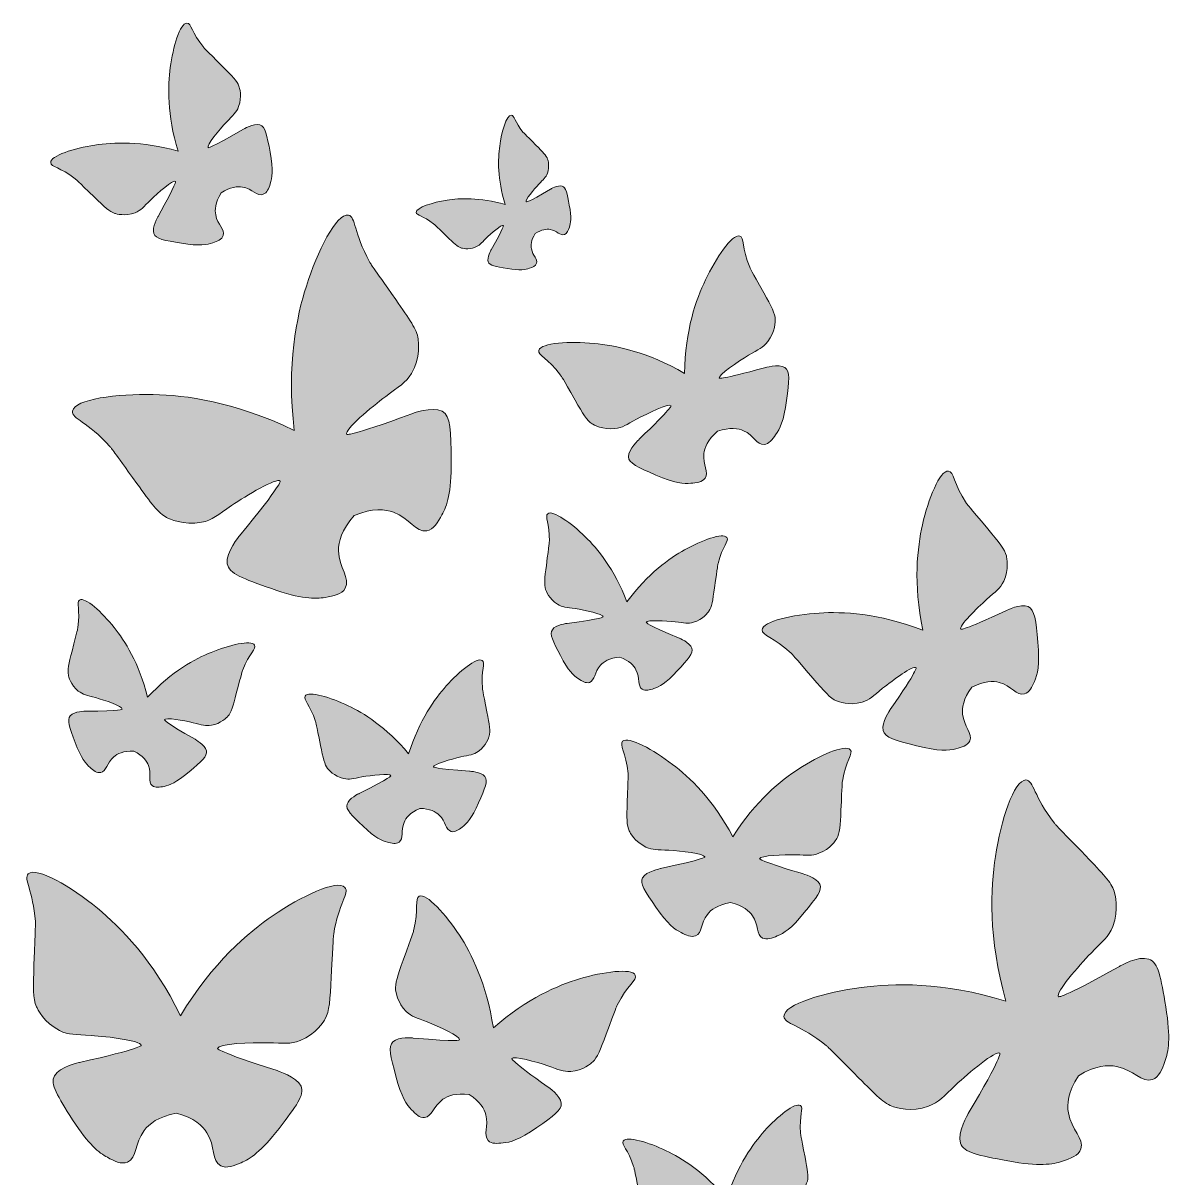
# Model space of a CAD drawing. Header units: inches. Extents: x 463 to 653, y 291 to 496.
# Drawn here: x 558 to 652.6, y 399.2 to 494.3 of the extents above; entities that cross this region are included whole.
import ezdxf

# ---------------------------------------------------------------- set-up
doc = ezdxf.new("R2010")
doc.units = ezdxf.units.IN
doc.header["$MEASUREMENT"] = 0
doc.layers.add('Layer 1', color=7, linetype='Continuous')

# ---------------------------------------------------------------- blocks, each defined once
blk = doc.blocks.new('block 4')
at = {"layer": 'Layer 1', "true_color": 0xfddb47}
h = blk.add_hatch(color=41, dxfattribs=at)
h.dxf.hatch_style = 2
edge = h.paths.add_edge_path()
edge.add_spline(control_points=[(567.215, 478.667), (567.715, 478.865), (567.899, 479.139), (568.478, 479.699), (569.08, 480.281), (570.351, 481.405), (570.548, 481.246), (570.548, 481.246), (570.676, 481.144), (569.105, 478.352), (569.105, 478.352), (568.584, 477.461), (568.76, 476.948), (568.916, 476.495), (569.621, 476.379), (571.031, 476.149), (572.525, 475.904), (573.155, 476.02), (573.621, 476.188), (573.991, 476.322), (574.371, 476.459), (574.481, 476.785), (574.651, 477.287), (574.01, 477.677), (573.853, 478.482), (573.774, 478.886), (573.8, 479.482), (574.298, 480.295), (575.071, 480.794), (575.653, 480.842), (576.063, 480.772), (576.872, 480.636), (577.274, 479.998), (577.772, 480.178), (578.096, 480.295), (578.226, 480.677), (578.352, 481.05), (578.511, 481.519), (578.614, 482.151), (578.34, 483.64), (578.081, 485.045), (577.952, 485.747), (577.496, 485.894), (576.979, 486.061), (576.098, 485.522), (576.098, 485.522), (573.339, 483.896), (573.234, 484.021), (573.234, 484.021), (573.071, 484.215), (574.17, 485.508), (574.74, 486.122), (575.288, 486.712), (575.558, 486.902), (575.746, 487.406), (576.049, 488.22), (575.808, 488.976), (575.774, 489.079), (575.634, 489.5), (575.221, 489.916), (574.4, 490.731), (572.984, 492.137), (572.976, 492.136), (572.865, 492.273), (571.874, 493.486), (571.849, 494.272), (571.485, 494.275), (570.908, 494.281), (570.338, 492.303), (570.111, 490.612), (569.911, 489.118), (569.834, 486.751), (570.755, 483.737), (567.738, 484.589), (565.382, 484.467), (563.897, 484.237), (562.211, 483.976), (560.245, 483.367), (560.261, 482.79), (560.272, 482.427), (561.059, 482.417), (562.291, 481.451), (562.43, 481.342), (562.429, 481.334), (563.863, 479.947), (564.694, 479.142), (565.119, 478.737), (565.542, 478.606), (565.646, 478.573), (566.407, 478.348), (567.215, 478.667)], knot_values=[0, 0, 0, 0, 1, 1, 1, 2, 2, 2, 3, 3, 3, 4, 4, 4, 5, 5, 5, 6, 6, 6, 7, 7, 7, 8, 8, 8, 9, 9, 9, 10, 10, 10, 11, 11, 11, 12, 12, 12, 13, 13, 13, 14, 14, 14, 15, 15, 15, 16, 16, 16, 17, 17, 17, 18, 18, 18, 19, 19, 19, 20, 20, 20, 21, 21, 21, 22, 22, 22, 23, 23, 23, 24, 24, 24, 25, 25, 25, 26, 26, 26, 27, 27, 27, 28, 28, 28, 29, 29, 29, 30, 30, 30, 30], degree=3, periodic=1)
h = blk.add_hatch(color=41, dxfattribs=at)
h.dxf.hatch_style = 2
edge = h.paths.add_edge_path()
edge.add_spline(control_points=[(591.797, 477.755), (591.893, 477.679), (591.893, 477.674), (592.893, 476.706), (593.473, 476.145), (593.769, 475.863), (594.064, 475.771), (594.136, 475.748), (594.667, 475.591), (595.23, 475.814), (595.579, 475.952), (595.708, 476.143), (596.111, 476.533), (596.531, 476.939), (597.418, 477.723), (597.555, 477.612), (597.555, 477.612), (597.644, 477.541), (596.549, 475.594), (596.549, 475.594), (596.185, 474.973), (596.308, 474.615), (596.417, 474.299), (596.909, 474.218), (597.892, 474.057), (598.934, 473.887), (599.373, 473.967), (599.698, 474.085), (599.956, 474.178), (600.221, 474.274), (600.298, 474.501), (600.416, 474.851), (599.97, 475.123), (599.86, 475.685), (599.805, 475.966), (599.823, 476.382), (600.17, 476.949), (600.709, 477.297), (601.115, 477.33), (601.401, 477.282), (601.965, 477.187), (602.246, 476.742), (602.593, 476.867), (602.819, 476.949), (602.91, 477.216), (602.998, 477.475), (603.108, 477.803), (603.18, 478.243), (602.989, 479.282), (602.808, 480.262), (602.718, 480.751), (602.401, 480.854), (602.04, 480.97), (601.426, 480.594), (601.426, 480.594), (599.501, 479.46), (599.428, 479.547), (599.428, 479.548), (599.315, 479.683), (600.081, 480.585), (600.478, 481.013), (600.861, 481.424), (601.049, 481.556), (601.18, 481.908), (601.391, 482.476), (601.224, 483.003), (601.2, 483.075), (601.102, 483.368), (600.814, 483.659), (600.241, 484.227), (599.254, 485.207), (599.249, 485.207), (599.171, 485.302), (598.48, 486.148), (598.462, 486.696), (598.209, 486.699), (597.806, 486.703), (597.409, 485.323), (597.25, 484.144), (597.11, 483.102), (597.057, 481.451), (597.7, 479.349), (595.595, 479.943), (593.952, 479.858), (592.917, 479.698), (591.741, 479.516), (590.37, 479.091), (590.381, 478.689), (590.388, 478.436), (590.937, 478.429), (591.797, 477.755)], knot_values=[0, 0, 0, 0, 1, 1, 1, 2, 2, 2, 3, 3, 3, 4, 4, 4, 5, 5, 5, 6, 6, 6, 7, 7, 7, 8, 8, 8, 9, 9, 9, 10, 10, 10, 11, 11, 11, 12, 12, 12, 13, 13, 13, 14, 14, 14, 15, 15, 15, 16, 16, 16, 17, 17, 17, 18, 18, 18, 19, 19, 19, 20, 20, 20, 21, 21, 21, 22, 22, 22, 23, 23, 23, 24, 24, 24, 25, 25, 25, 26, 26, 26, 27, 27, 27, 28, 28, 28, 29, 29, 29, 30, 30, 30, 30], degree=3, periodic=1)
h = blk.add_hatch(color=41, dxfattribs=at)
h.dxf.hatch_style = 2
edge = h.paths.add_edge_path()
edge.add_spline(control_points=[(567.354, 456.37), (568.529, 454.743), (569.131, 453.922), (569.814, 453.568), (569.982, 453.481), (571.213, 452.865), (572.69, 453.164), (573.605, 453.349), (574.003, 453.762), (575.163, 454.542), (576.369, 455.353), (578.882, 456.887), (579.171, 456.556), (579.171, 456.556), (579.357, 456.342), (575.824, 452.051), (575.824, 452.051), (574.663, 450.687), (574.809, 449.756), (574.937, 448.935), (576.106, 448.524), (578.444, 447.7), (580.923, 446.828), (582.034, 446.834), (582.881, 446.979), (583.554, 447.095), (584.245, 447.214), (584.533, 447.738), (584.975, 448.543), (583.991, 449.405), (583.975, 450.828), (583.967, 451.549), (584.207, 452.535), (585.27, 453.724), (586.798, 454.359), (587.827, 454.243), (588.498, 453.998), (589.836, 453.511), (590.331, 452.308), (591.237, 452.463), (591.827, 452.563), (592.164, 453.178), (592.494, 453.776), (592.908, 454.529), (593.276, 455.578), (593.26, 458.206), (593.246, 460.684), (593.239, 461.923), (592.505, 462.313), (591.672, 462.755), (590.004, 462.102), (590.004, 462.102), (584.795, 460.164), (584.653, 460.409), (584.653, 460.41), (584.435, 460.79), (586.705, 462.665), (587.866, 463.54), (588.981, 464.382), (589.501, 464.624), (589.975, 465.427), (590.74, 466.726), (590.559, 468.091), (590.532, 468.278), (590.421, 469.039), (589.841, 469.876), (588.687, 471.518), (586.695, 474.351), (586.683, 474.352), (586.534, 474.619), (585.21, 476.993), (585.405, 478.344), (584.786, 478.461), (583.802, 478.645), (582.226, 475.439), (581.323, 472.619), (580.528, 470.136), (579.683, 466.131), (580.328, 460.728), (575.41, 463.121), (571.332, 463.63), (568.717, 463.689), (565.757, 463.757), (562.212, 463.314), (562.065, 462.324), (561.973, 461.7), (563.314, 461.444), (565.126, 459.417), (565.329, 459.189), (565.327, 459.177), (567.354, 456.37)], knot_values=[0, 0, 0, 0, 1, 1, 1, 2, 2, 2, 3, 3, 3, 4, 4, 4, 5, 5, 5, 6, 6, 6, 7, 7, 7, 8, 8, 8, 9, 9, 9, 10, 10, 10, 11, 11, 11, 12, 12, 12, 13, 13, 13, 14, 14, 14, 15, 15, 15, 16, 16, 16, 17, 17, 17, 18, 18, 18, 19, 19, 19, 20, 20, 20, 21, 21, 21, 22, 22, 22, 23, 23, 23, 24, 24, 24, 25, 25, 25, 26, 26, 26, 27, 27, 27, 28, 28, 28, 29, 29, 29, 30, 30, 30, 30], degree=3, periodic=1)
h = blk.add_hatch(color=41, dxfattribs=at)
h.dxf.hatch_style = 2
edge = h.paths.add_edge_path()
edge.add_spline(control_points=[(600.473, 467.328), (600.356, 466.928), (601.228, 466.698), (602.257, 465.297), (602.373, 465.139), (602.37, 465.131), (603.474, 463.214), (604.114, 462.103), (604.442, 461.541), (604.867, 461.279), (604.971, 461.215), (605.737, 460.756), (606.749, 460.879), (607.376, 460.955), (607.678, 461.203), (608.52, 461.653), (609.397, 462.121), (611.208, 462.995), (611.372, 462.766), (611.372, 462.766), (611.477, 462.618), (608.741, 460.007), (608.741, 460.007), (607.845, 459.178), (607.86, 458.568), (607.873, 458.029), (608.617, 457.706), (610.103, 457.06), (611.679, 456.375), (612.421, 456.325), (612.999, 456.379), (613.458, 456.422), (613.929, 456.466), (614.168, 456.791), (614.534, 457.293), (613.96, 457.898), (614.07, 458.822), (614.125, 459.285), (614.365, 459.93), (615.207, 460.679), (616.243, 461.008), (616.908, 460.897), (617.339, 460.707), (618.191, 460.332), (618.413, 459.523), (619.03, 459.58), (619.432, 459.617), (619.712, 459.999), (619.985, 460.371), (620.328, 460.839), (620.666, 461.501), (620.888, 463.206), (621.098, 464.813), (621.203, 465.617), (620.748, 465.905), (620.231, 466.231), (619.061, 465.889), (619.061, 465.889), (615.415, 464.882), (615.342, 465.049), (615.342, 465.049), (615.23, 465.306), (616.91, 466.412), (617.762, 466.924), (618.581, 467.416), (618.949, 467.548), (619.336, 468.046), (619.961, 468.851), (619.962, 469.744), (619.96, 469.867), (619.953, 470.366), (619.64, 470.936), (619.016, 472.057), (617.939, 473.989), (617.93, 473.99), (617.854, 474.17), (617.181, 475.773), (617.432, 476.64), (617.029, 476.745), (616.389, 476.912), (615.054, 474.909), (614.202, 473.125), (613.45, 471.548), (612.527, 468.982), (612.484, 465.431), (609.428, 467.205), (606.764, 467.73), (605.031, 467.894), (603.062, 468.08), (600.659, 467.963), (600.473, 467.328)], knot_values=[0, 0, 0, 0, 1, 1, 1, 2, 2, 2, 3, 3, 3, 4, 4, 4, 5, 5, 5, 6, 6, 6, 7, 7, 7, 8, 8, 8, 9, 9, 9, 10, 10, 10, 11, 11, 11, 12, 12, 12, 13, 13, 13, 14, 14, 14, 15, 15, 15, 16, 16, 16, 17, 17, 17, 18, 18, 18, 19, 19, 19, 20, 20, 20, 21, 21, 21, 22, 22, 22, 23, 23, 23, 24, 24, 24, 25, 25, 25, 26, 26, 26, 27, 27, 27, 28, 28, 28, 29, 29, 29, 30, 30, 30, 30], degree=3, periodic=1)
h = blk.add_hatch(color=41, dxfattribs=at)
h.dxf.hatch_style = 2
edge = h.paths.add_edge_path()
edge.add_spline(control_points=[(618.87, 444.296), (618.842, 443.84), (619.825, 443.738), (621.257, 442.388), (621.418, 442.236), (621.417, 442.227), (623.053, 440.328), (624.002, 439.226), (624.486, 438.671), (625.001, 438.458), (625.128, 438.406), (626.054, 438.037), (627.101, 438.345), (627.749, 438.535), (628.011, 438.857), (628.8, 439.491), (629.62, 440.151), (631.338, 441.413), (631.567, 441.192), (631.567, 441.191), (631.714, 441.049), (629.431, 437.735), (629.431, 437.735), (628.677, 436.679), (628.84, 436.017), (628.983, 435.432), (629.852, 435.208), (631.589, 434.758), (633.432, 434.282), (634.233, 434.355), (634.835, 434.512), (635.314, 434.637), (635.805, 434.766), (635.98, 435.162), (636.249, 435.77), (635.492, 436.331), (635.387, 437.357), (635.334, 437.871), (635.434, 438.614), (636.151, 439.575), (637.174, 440.111), (637.908, 440.104), (638.413, 439.97), (639.41, 439.707), (639.84, 438.864), (640.484, 439.032), (640.903, 439.141), (641.109, 439.605), (641.309, 440.057), (641.562, 440.626), (641.763, 441.405), (641.589, 443.3), (641.425, 445.087), (641.343, 445.981), (640.789, 446.217), (640.162, 446.484), (638.998, 445.91), (638.998, 445.91), (635.36, 444.19), (635.243, 444.358), (635.243, 444.358), (635.062, 444.62), (636.584, 446.112), (637.367, 446.815), (638.12, 447.492), (638.48, 447.698), (638.772, 448.307), (639.243, 449.291), (639.029, 450.265), (638.998, 450.398), (638.871, 450.94), (638.401, 451.508), (637.466, 452.622), (635.855, 454.542), (635.845, 454.542), (635.722, 454.726), (634.62, 456.356), (634.677, 457.343), (634.223, 457.389), (633.502, 457.461), (632.563, 455.051), (632.086, 452.961), (631.665, 451.114), (631.3, 448.161), (632.109, 444.285), (628.43, 445.695), (625.469, 445.81), (623.584, 445.692), (621.444, 445.558), (618.915, 445.019), (618.87, 444.296)], knot_values=[0, 0, 0, 0, 1, 1, 1, 2, 2, 2, 3, 3, 3, 4, 4, 4, 5, 5, 5, 6, 6, 6, 7, 7, 7, 8, 8, 8, 9, 9, 9, 10, 10, 10, 11, 11, 11, 12, 12, 12, 13, 13, 13, 14, 14, 14, 15, 15, 15, 16, 16, 16, 17, 17, 17, 18, 18, 18, 19, 19, 19, 20, 20, 20, 21, 21, 21, 22, 22, 22, 23, 23, 23, 24, 24, 24, 25, 25, 25, 26, 26, 26, 27, 27, 27, 28, 28, 28, 29, 29, 29, 30, 30, 30, 30], degree=3, periodic=1)
h = blk.add_hatch(color=41, dxfattribs=at)
h.dxf.hatch_style = 2
edge = h.paths.add_edge_path()
edge.add_spline(control_points=[(601.034, 447.629), (601.068, 447.534), (601.323, 446.844), (602.008, 446.421), (602.432, 446.159), (602.738, 446.175), (603.475, 446.055), (604.242, 445.931), (605.782, 445.611), (605.773, 445.376), (605.773, 445.376), (605.768, 445.225), (602.823, 444.843), (602.823, 444.843), (601.872, 444.735), (601.589, 444.319), (601.339, 443.952), (601.645, 443.364), (602.256, 442.189), (602.903, 440.944), (603.339, 440.54), (603.722, 440.288), (604.027, 440.087), (604.339, 439.881), (604.643, 439.98), (605.11, 440.133), (605.044, 440.825), (605.555, 441.389), (605.81, 441.671), (606.268, 441.983), (607.148, 442.064), (607.947, 441.767), (608.306, 441.361), (608.481, 441.018), (608.829, 440.341), (608.579, 439.689), (608.988, 439.419), (609.255, 439.243), (609.611, 439.359), (609.958, 439.472), (610.394, 439.614), (610.921, 439.889), (611.875, 440.919), (612.774, 441.89), (613.224, 442.376), (613.08, 442.796), (612.917, 443.272), (612.028, 443.628), (612.028, 443.628), (609.29, 444.774), (609.324, 444.922), (609.324, 444.922), (609.378, 445.15), (610.948, 445.052), (611.72, 444.969), (612.462, 444.89), (612.753, 444.794), (613.231, 444.935), (614.004, 445.161), (614.432, 445.759), (614.49, 445.842), (614.725, 446.18), (614.804, 446.718), (614.954, 447.78), (615.212, 449.611), (615.208, 449.616), (615.247, 449.775), (615.598, 451.184), (616.168, 451.639), (615.969, 451.91), (615.653, 452.342), (613.868, 451.668), (612.486, 450.898), (611.265, 450.218), (609.465, 448.961), (607.738, 446.605), (606.696, 449.319), (605.298, 451), (604.304, 451.975), (603.174, 453.083), (601.631, 454.205), (601.212, 453.873), (600.948, 453.663), (601.377, 453.073), (601.343, 451.622), (601.339, 451.458), (601.334, 451.455), (601.099, 449.62), (600.962, 448.556), (600.897, 448.016), (601.034, 447.629)], knot_values=[0, 0, 0, 0, 1, 1, 1, 2, 2, 2, 3, 3, 3, 4, 4, 4, 5, 5, 5, 6, 6, 6, 7, 7, 7, 8, 8, 8, 9, 9, 9, 10, 10, 10, 11, 11, 11, 12, 12, 12, 13, 13, 13, 14, 14, 14, 15, 15, 15, 16, 16, 16, 17, 17, 17, 18, 18, 18, 19, 19, 19, 20, 20, 20, 21, 21, 21, 22, 22, 22, 23, 23, 23, 24, 24, 24, 25, 25, 25, 26, 26, 26, 27, 27, 27, 28, 28, 28, 29, 29, 29, 30, 30, 30, 30], degree=3, periodic=1)
h = blk.add_hatch(color=41, dxfattribs=at)
h.dxf.hatch_style = 2
edge = h.paths.add_edge_path()
edge.add_spline(control_points=[(577.056, 443.041), (576.794, 443.507), (574.941, 443.052), (573.477, 442.454), (572.183, 441.925), (570.245, 440.893), (568.248, 438.761), (567.539, 441.58), (566.353, 443.417), (565.483, 444.505), (564.495, 445.74), (563.097, 447.039), (562.641, 446.759), (562.354, 446.583), (562.709, 445.946), (562.501, 444.509), (562.478, 444.348), (562.472, 444.344), (562.019, 442.551), (561.756, 441.512), (561.626, 440.983), (561.716, 440.582), (561.738, 440.484), (561.908, 439.768), (562.538, 439.266), (562.928, 438.955), (563.233, 438.934), (563.95, 438.727), (564.696, 438.511), (566.187, 438.009), (566.15, 437.777), (566.15, 437.777), (566.127, 437.627), (563.158, 437.601), (563.158, 437.601), (562.201, 437.609), (561.87, 437.229), (561.578, 436.895), (561.81, 436.275), (562.276, 435.036), (562.769, 433.721), (563.153, 433.268), (563.503, 432.972), (563.782, 432.736), (564.068, 432.494), (564.381, 432.556), (564.863, 432.651), (564.88, 433.346), (565.455, 433.845), (565.743, 434.095), (566.234, 434.349), (567.118, 434.324), (567.875, 433.933), (568.183, 433.487), (568.316, 433.126), (568.58, 432.412), (568.254, 431.795), (568.628, 431.477), (568.871, 431.271), (569.238, 431.343), (569.597, 431.414), (570.047, 431.502), (570.603, 431.712), (571.673, 432.62), (572.683, 433.477), (573.187, 433.905), (573.095, 434.339), (572.99, 434.831), (572.151, 435.291), (572.151, 435.291), (569.569, 436.758), (569.621, 436.9), (569.621, 436.9), (569.702, 437.12), (571.249, 436.834), (572.006, 436.66), (572.733, 436.492), (573.01, 436.362), (573.502, 436.444), (574.296, 436.576), (574.793, 437.118), (574.86, 437.194), (575.134, 437.501), (575.277, 438.025), (575.553, 439.062), (576.029, 440.849), (576.026, 440.854), (576.084, 441.007), (576.601, 442.364), (577.222, 442.747), (577.056, 443.041)], knot_values=[0, 0, 0, 0, 1, 1, 1, 2, 2, 2, 3, 3, 3, 4, 4, 4, 5, 5, 5, 6, 6, 6, 7, 7, 7, 8, 8, 8, 9, 9, 9, 10, 10, 10, 11, 11, 11, 12, 12, 12, 13, 13, 13, 14, 14, 14, 15, 15, 15, 16, 16, 16, 17, 17, 17, 18, 18, 18, 19, 19, 19, 20, 20, 20, 21, 21, 21, 22, 22, 22, 23, 23, 23, 24, 24, 24, 25, 25, 25, 26, 26, 26, 27, 27, 27, 28, 28, 28, 29, 29, 29, 30, 30, 30, 30], degree=3, periodic=1)
h = blk.add_hatch(color=41, dxfattribs=at)
h.dxf.hatch_style = 2
edge = h.paths.add_edge_path()
edge.add_spline(control_points=[(595.819, 441.78), (595.38, 442.086), (593.91, 440.869), (592.852, 439.693), (591.917, 438.654), (590.622, 436.882), (589.751, 434.093), (587.886, 436.323), (586.019, 437.461), (584.762, 438.061), (583.335, 438.743), (581.511, 439.304), (581.222, 438.854), (581.041, 438.571), (581.638, 438.152), (582.076, 436.767), (582.125, 436.612), (582.121, 436.606), (582.493, 434.794), (582.709, 433.744), (582.822, 433.212), (583.078, 432.89), (583.14, 432.811), (583.605, 432.241), (584.39, 432.063), (584.877, 431.953), (585.161, 432.066), (585.897, 432.192), (586.662, 432.323), (588.223, 432.519), (588.291, 432.295), (588.291, 432.294), (588.335, 432.149), (585.673, 430.833), (585.673, 430.833), (584.808, 430.424), (584.675, 429.938), (584.558, 429.51), (585.037, 429.053), (585.996, 428.14), (587.012, 427.171), (587.554, 426.93), (587.999, 426.816), (588.352, 426.725), (588.715, 426.631), (588.97, 426.823), (589.362, 427.119), (589.076, 427.752), (589.376, 428.451), (589.527, 428.802), (589.858, 429.244), (590.665, 429.606), (591.517, 429.584), (591.988, 429.316), (592.265, 429.049), (592.813, 428.521), (592.788, 427.824), (593.263, 427.701), (593.572, 427.62), (593.871, 427.846), (594.163, 428.065), (594.53, 428.341), (594.939, 428.771), (595.508, 430.055), (596.044, 431.265), (596.312, 431.871), (596.04, 432.221), (595.731, 432.619), (594.775, 432.667), (594.775, 432.667), (591.813, 432.864), (591.798, 433.015), (591.798, 433.015), (591.774, 433.249), (593.291, 433.664), (594.049, 433.836), (594.777, 434.002), (595.083, 434.005), (595.49, 434.293), (596.147, 434.758), (596.359, 435.463), (596.386, 435.56), (596.499, 435.955), (596.4, 436.49), (596.198, 437.543), (595.849, 439.359), (595.843, 439.363), (595.829, 439.526), (595.704, 440.972), (596.096, 441.588), (595.819, 441.78)], knot_values=[0, 0, 0, 0, 1, 1, 1, 2, 2, 2, 3, 3, 3, 4, 4, 4, 5, 5, 5, 6, 6, 6, 7, 7, 7, 8, 8, 8, 9, 9, 9, 10, 10, 10, 11, 11, 11, 12, 12, 12, 13, 13, 13, 14, 14, 14, 15, 15, 15, 16, 16, 16, 17, 17, 17, 18, 18, 18, 19, 19, 19, 20, 20, 20, 21, 21, 21, 22, 22, 22, 23, 23, 23, 24, 24, 24, 25, 25, 25, 26, 26, 26, 27, 27, 27, 28, 28, 28, 29, 29, 29, 30, 30, 30, 30], degree=3, periodic=1)
h = blk.add_hatch(color=41, dxfattribs=at)
h.dxf.hatch_style = 2
edge = h.paths.add_edge_path()
edge.add_spline(control_points=[(621.655, 425.776), (622.596, 425.764), (622.973, 425.683), (623.555, 425.902), (624.496, 426.254), (624.961, 427.006), (625.023, 427.111), (625.275, 427.535), (625.309, 428.178), (625.367, 429.448), (625.467, 431.637), (625.46, 431.643), (625.49, 431.834), (625.758, 433.535), (626.417, 434.135), (626.134, 434.434), (625.684, 434.908), (623.528, 433.916), (621.889, 432.856), (620.441, 431.919), (618.337, 430.238), (616.46, 427.269), (614.82, 430.356), (612.86, 432.186), (611.493, 433.228), (609.941, 434.411), (607.867, 435.565), (607.382, 435.127), (607.077, 434.85), (607.688, 434.202), (607.823, 432.485), (607.838, 432.292), (607.832, 432.287), (607.762, 430.097), (607.722, 428.826), (607.706, 428.182), (607.926, 427.74), (607.979, 427.631), (608.384, 426.845), (609.295, 426.422), (609.859, 426.159), (610.241, 426.211), (611.18, 426.151), (612.157, 426.089), (614.128, 425.88), (614.146, 425.603), (614.146, 425.603), (614.158, 425.424), (610.511, 424.649), (610.511, 424.649), (609.331, 424.417), (609.027, 423.895), (608.759, 423.434), (609.214, 422.775), (610.124, 421.456), (611.089, 420.057), (611.685, 419.629), (612.197, 419.373), (612.604, 419.17), (613.022, 418.961), (613.39, 419.112), (613.957, 419.343), (613.789, 420.152), (614.361, 420.874), (614.647, 421.235), (615.182, 421.653), (616.277, 421.846), (617.315, 421.583), (617.815, 421.143), (618.077, 420.758), (618.596, 419.998), (618.363, 419.201), (618.909, 418.927), (619.265, 418.749), (619.698, 418.925), (620.119, 419.096), (620.649, 419.312), (621.276, 419.694), (622.346, 421.014), (623.355, 422.259), (623.86, 422.882), (623.628, 423.362), (623.365, 423.906), (622.206, 424.227), (622.206, 424.227), (618.63, 425.279), (618.656, 425.457), (618.656, 425.457), (618.695, 425.732), (620.676, 425.789), (621.655, 425.776)], knot_values=[0, 0, 0, 0, 1, 1, 1, 2, 2, 2, 3, 3, 3, 4, 4, 4, 5, 5, 5, 6, 6, 6, 7, 7, 7, 8, 8, 8, 9, 9, 9, 10, 10, 10, 11, 11, 11, 12, 12, 12, 13, 13, 13, 14, 14, 14, 15, 15, 15, 16, 16, 16, 17, 17, 17, 18, 18, 18, 19, 19, 19, 20, 20, 20, 21, 21, 21, 22, 22, 22, 23, 23, 23, 24, 24, 24, 25, 25, 25, 26, 26, 26, 27, 27, 27, 28, 28, 28, 29, 29, 29, 30, 30, 30, 30], degree=3, periodic=1)
h = blk.add_hatch(color=41, dxfattribs=at)
h.dxf.hatch_style = 2
edge = h.paths.add_edge_path()
edge.add_spline(control_points=[(640.608, 431.942), (639.607, 431.971), (638.549, 428.56), (638.095, 425.633), (637.696, 423.057), (637.482, 418.969), (638.959, 413.732), (633.729, 415.332), (629.622, 415.201), (627.029, 414.854), (624.094, 414.461), (620.661, 413.472), (620.67, 412.471), (620.676, 411.841), (622.041, 411.796), (624.145, 410.076), (624.382, 409.882), (624.381, 409.869), (626.819, 407.412), (628.233, 405.986), (628.955, 405.269), (629.685, 405.026), (629.864, 404.966), (631.176, 404.549), (632.589, 405.074), (633.464, 405.399), (633.793, 405.868), (634.817, 406.819), (635.883, 407.807), (638.127, 409.713), (638.464, 409.431), (638.464, 409.431), (638.681, 409.248), (635.858, 404.461), (635.858, 404.461), (634.922, 402.933), (635.211, 402.036), (635.466, 401.245), (636.684, 401.02), (639.122, 400.57), (641.706, 400.093), (642.803, 400.272), (643.617, 400.547), (644.264, 400.766), (644.928, 400.991), (645.131, 401.553), (645.442, 402.417), (644.337, 403.115), (644.1, 404.52), (643.98, 405.23), (644.063, 406.241), (644.929, 407.581), (646.34, 408.446), (647.375, 408.491), (648.075, 408.353), (649.473, 408.079), (650.149, 406.968), (651.02, 407.262), (651.586, 407.453), (651.825, 408.112), (652.057, 408.755), (652.349, 409.563), (652.55, 410.656), (652.126, 413.249), (651.727, 415.696), (651.527, 416.918), (650.741, 417.189), (649.851, 417.496), (648.304, 416.593), (648.304, 416.593), (643.459, 413.868), (643.281, 414.089), (643.281, 414.09), (643.006, 414.432), (644.958, 416.636), (645.968, 417.681), (646.94, 418.686), (647.415, 419.006), (647.758, 419.873), (648.313, 421.275), (647.922, 422.595), (647.866, 422.775), (647.638, 423.51), (646.935, 424.247), (645.54, 425.69), (643.133, 428.179), (643.12, 428.178), (642.932, 428.419), (641.255, 430.558), (641.238, 431.923), (640.608, 431.942)], knot_values=[0, 0, 0, 0, 1, 1, 1, 2, 2, 2, 3, 3, 3, 4, 4, 4, 5, 5, 5, 6, 6, 6, 7, 7, 7, 8, 8, 8, 9, 9, 9, 10, 10, 10, 11, 11, 11, 12, 12, 12, 13, 13, 13, 14, 14, 14, 15, 15, 15, 16, 16, 16, 17, 17, 17, 18, 18, 18, 19, 19, 19, 20, 20, 20, 21, 21, 21, 22, 22, 22, 23, 23, 23, 24, 24, 24, 25, 25, 25, 26, 26, 26, 27, 27, 27, 28, 28, 28, 29, 29, 29, 30, 30, 30, 30], degree=3, periodic=1)
h = blk.add_hatch(color=41, dxfattribs=at)
h.dxf.hatch_style = 2
edge = h.paths.add_edge_path()
edge.add_spline(control_points=[(570.637, 404.505), (572.079, 404.112), (572.769, 403.458), (573.13, 402.888), (573.843, 401.76), (573.509, 400.582), (574.266, 400.174), (574.759, 399.908), (575.363, 400.167), (575.952, 400.418), (576.692, 400.735), (577.569, 401.297), (579.073, 403.246), (580.492, 405.084), (581.202, 406.003), (580.885, 406.714), (580.525, 407.521), (578.917, 408.002), (578.917, 408.002), (573.953, 409.576), (573.99, 409.839), (573.99, 409.839), (574.048, 410.246), (576.806, 410.321), (578.168, 410.297), (579.477, 410.275), (580, 410.153), (580.813, 410.474), (582.127, 410.991), (582.782, 412.102), (582.869, 412.256), (583.227, 412.883), (583.281, 413.835), (583.377, 415.713), (583.541, 418.953), (583.532, 418.961), (583.576, 419.245), (583.968, 421.761), (584.892, 422.645), (584.502, 423.089), (583.882, 423.793), (580.869, 422.335), (578.576, 420.774), (576.55, 419.395), (573.602, 416.917), (570.955, 412.53), (568.71, 417.107), (566.004, 419.825), (564.114, 421.373), (561.967, 423.131), (559.095, 424.849), (558.415, 424.202), (557.987, 423.795), (558.83, 422.832), (558.998, 420.291), (559.017, 420.005), (559.007, 419.998), (558.885, 416.756), (558.814, 414.877), (558.784, 413.923), (559.085, 413.268), (559.158, 413.107), (559.712, 411.942), (560.975, 411.311), (561.757, 410.92), (562.289, 410.994), (563.595, 410.901), (564.954, 410.804), (567.694, 410.487), (567.716, 410.076), (567.716, 410.076), (567.73, 409.81), (562.646, 408.681), (562.646, 408.681), (561.002, 408.344), (560.573, 407.573), (560.194, 406.892), (560.819, 405.914), (562.071, 403.958), (563.397, 401.883), (564.221, 401.246), (564.93, 400.865), (565.494, 400.563), (566.073, 400.252), (566.588, 400.473), (567.379, 400.813), (567.155, 402.011), (567.959, 403.076), (568.362, 403.61), (569.111, 404.226), (570.637, 404.505)], knot_values=[0, 0, 0, 0, 1, 1, 1, 2, 2, 2, 3, 3, 3, 4, 4, 4, 5, 5, 5, 6, 6, 6, 7, 7, 7, 8, 8, 8, 9, 9, 9, 10, 10, 10, 11, 11, 11, 12, 12, 12, 13, 13, 13, 14, 14, 14, 15, 15, 15, 16, 16, 16, 17, 17, 17, 18, 18, 18, 19, 19, 19, 20, 20, 20, 21, 21, 21, 22, 22, 22, 23, 23, 23, 24, 24, 24, 25, 25, 25, 26, 26, 26, 27, 27, 27, 28, 28, 28, 29, 29, 29, 30, 30, 30, 30], degree=3, periodic=1)
h = blk.add_hatch(color=41, dxfattribs=at)
h.dxf.hatch_style = 2
edge = h.paths.add_edge_path()
edge.add_spline(control_points=[(593.937, 419.149), (592.838, 420.837), (591.227, 422.657), (590.615, 422.359), (590.229, 422.171), (590.601, 421.32), (590.159, 419.524), (590.109, 419.322), (590.101, 419.319), (589.304, 417.102), (588.842, 415.817), (588.612, 415.164), (588.676, 414.644), (588.692, 414.517), (588.819, 413.589), (589.554, 412.874), (590.01, 412.432), (590.394, 412.367), (591.277, 412.015), (592.197, 411.65), (594.023, 410.828), (593.948, 410.539), (593.948, 410.539), (593.9, 410.352), (590.133, 410.687), (590.133, 410.687), (588.921, 410.815), (588.454, 410.376), (588.043, 409.988), (588.261, 409.174), (588.697, 407.545), (589.16, 405.818), (589.59, 405.196), (589.997, 404.776), (590.321, 404.443), (590.653, 404.101), (591.058, 404.141), (591.68, 404.202), (591.788, 405.08), (592.579, 405.641), (592.975, 405.922), (593.629, 406.183), (594.746, 406.042), (595.657, 405.453), (595.992, 404.849), (596.116, 404.374), (596.362, 403.437), (595.871, 402.695), (596.306, 402.247), (596.589, 401.954), (597.064, 402.001), (597.527, 402.046), (598.108, 402.102), (598.839, 402.298), (600.308, 403.317), (601.694, 404.277), (602.387, 404.758), (602.324, 405.319), (602.252, 405.957), (601.244, 406.643), (601.244, 406.643), (598.155, 408.823), (598.238, 408.996), (598.239, 408.996), (598.368, 409.265), (600.293, 408.711), (601.231, 408.396), (602.132, 408.093), (602.467, 407.894), (603.1, 407.937), (604.123, 408.006), (604.821, 408.631), (604.915, 408.719), (605.3, 409.074), (605.547, 409.72), (606.026, 411), (606.851, 413.206), (606.847, 413.214), (606.939, 413.4), (607.763, 415.055), (608.597, 415.465), (608.424, 415.857), (608.15, 416.481), (605.745, 416.134), (603.815, 415.557), (602.109, 415.047), (599.525, 413.98), (596.729, 411.526), (596.181, 415.187), (594.905, 417.662), (593.937, 419.149)], knot_values=[0, 0, 0, 0, 1, 1, 1, 2, 2, 2, 3, 3, 3, 4, 4, 4, 5, 5, 5, 6, 6, 6, 7, 7, 7, 8, 8, 8, 9, 9, 9, 10, 10, 10, 11, 11, 11, 12, 12, 12, 13, 13, 13, 14, 14, 14, 15, 15, 15, 16, 16, 16, 17, 17, 17, 18, 18, 18, 19, 19, 19, 20, 20, 20, 21, 21, 21, 22, 22, 22, 23, 23, 23, 24, 24, 24, 25, 25, 25, 26, 26, 26, 27, 27, 27, 28, 28, 28, 29, 29, 29, 30, 30, 30, 30], degree=3, periodic=1)
h = blk.add_hatch(color=41, dxfattribs=at)
h.dxf.hatch_style = 2
edge = h.paths.add_edge_path()
edge.add_spline(control_points=[(620.261, 397.179), (620.989, 397.344), (621.295, 397.348), (621.702, 397.636), (622.359, 398.101), (622.571, 398.805), (622.598, 398.902), (622.711, 399.297), (622.612, 399.832), (622.41, 400.885), (622.061, 402.701), (622.055, 402.705), (622.041, 402.868), (621.916, 404.314), (622.308, 404.93), (622.031, 405.122), (621.592, 405.428), (620.122, 404.212), (619.064, 403.036), (618.129, 401.997), (616.834, 400.224), (615.963, 397.436), (614.098, 399.665), (612.231, 400.803), (610.974, 401.404), (609.547, 402.085), (607.723, 402.647), (607.434, 402.196), (607.252, 401.913), (607.85, 401.494), (608.288, 400.11), (608.337, 399.954), (608.333, 399.949), (608.705, 398.137), (608.921, 397.086), (609.034, 396.555), (609.29, 396.232), (609.353, 396.153), (609.817, 395.583), (610.603, 395.405), (611.089, 395.295), (611.373, 395.409), (612.109, 395.534), (612.874, 395.665), (614.435, 395.861), (614.503, 395.637), (614.503, 395.637), (614.547, 395.492), (611.885, 394.176), (611.885, 394.176), (611.02, 393.766), (610.887, 393.281), (610.77, 392.852), (611.249, 392.396), (612.208, 391.482), (613.224, 390.514), (613.767, 390.273), (614.211, 390.158), (614.564, 390.067), (614.927, 389.973), (615.182, 390.166), (615.574, 390.461), (615.288, 391.094), (615.588, 391.793), (615.739, 392.144), (616.07, 392.587), (616.877, 392.949), (617.729, 392.927), (618.2, 392.658), (618.477, 392.391), (619.025, 391.864), (619, 391.166), (619.475, 391.043), (619.784, 390.963), (620.084, 391.188), (620.375, 391.407), (620.742, 391.683), (621.151, 392.114), (621.72, 393.397), (622.256, 394.608), (622.524, 395.213), (622.252, 395.564), (621.943, 395.961), (620.987, 396.009), (620.987, 396.009), (618.024, 396.207), (618.01, 396.357), (618.01, 396.358), (617.987, 396.591), (619.504, 397.007), (620.261, 397.179)], knot_values=[0, 0, 0, 0, 1, 1, 1, 2, 2, 2, 3, 3, 3, 4, 4, 4, 5, 5, 5, 6, 6, 6, 7, 7, 7, 8, 8, 8, 9, 9, 9, 10, 10, 10, 11, 11, 11, 12, 12, 12, 13, 13, 13, 14, 14, 14, 15, 15, 15, 16, 16, 16, 17, 17, 17, 18, 18, 18, 19, 19, 19, 20, 20, 20, 21, 21, 21, 22, 22, 22, 23, 23, 23, 24, 24, 24, 25, 25, 25, 26, 26, 26, 27, 27, 27, 28, 28, 28, 29, 29, 29, 30, 30, 30, 30], degree=3, periodic=1)
at = {"layer": 'Layer 1', "lineweight": 0}
for points in [[(567.215, 478.667), (567.715, 478.865), (567.899, 479.139), (568.478, 479.699), (569.08, 480.281), (570.351, 481.405), (570.548, 481.246), (570.548, 481.246), (570.676, 481.144), (569.105, 478.352), (569.105, 478.352), (568.584, 477.461), (568.76, 476.948), (568.916, 476.495), (569.621, 476.379), (571.031, 476.149), (572.525, 475.904), (573.155, 476.02), (573.621, 476.188), (573.991, 476.322), (574.371, 476.459), (574.481, 476.785), (574.651, 477.287), (574.01, 477.677), (573.853, 478.482), (573.774, 478.886), (573.8, 479.482), (574.298, 480.295), (575.071, 480.794), (575.653, 480.842), (576.063, 480.772), (576.872, 480.636), (577.274, 479.998), (577.772, 480.178), (578.096, 480.295), (578.226, 480.677), (578.352, 481.05), (578.511, 481.519), (578.614, 482.151), (578.34, 483.64), (578.081, 485.045), (577.952, 485.747), (577.496, 485.894), (576.979, 486.061), (576.098, 485.522), (576.098, 485.522), (573.339, 483.896), (573.234, 484.021), (573.234, 484.021), (573.071, 484.215), (574.17, 485.508), (574.74, 486.122), (575.288, 486.712), (575.558, 486.902), (575.746, 487.406), (576.049, 488.22), (575.808, 488.976), (575.774, 489.079), (575.634, 489.5), (575.221, 489.916), (574.4, 490.731), (572.984, 492.137), (572.976, 492.136), (572.865, 492.273), (571.874, 493.486), (571.849, 494.272), (571.485, 494.275), (570.908, 494.281), (570.338, 492.303), (570.111, 490.612), (569.911, 489.118), (569.834, 486.751), (570.755, 483.737), (567.738, 484.589), (565.382, 484.467), (563.897, 484.237), (562.211, 483.976), (560.245, 483.367), (560.261, 482.79), (560.272, 482.427), (561.059, 482.417), (562.291, 481.451), (562.43, 481.342), (562.429, 481.334), (563.863, 479.947), (564.694, 479.142), (565.119, 478.737), (565.542, 478.606), (565.646, 478.573), (566.407, 478.348), (567.215, 478.667)], [(591.797, 477.755), (591.893, 477.679), (591.893, 477.674), (592.893, 476.706), (593.473, 476.145), (593.769, 475.863), (594.064, 475.771), (594.136, 475.748), (594.667, 475.591), (595.23, 475.814), (595.579, 475.952), (595.708, 476.143), (596.111, 476.533), (596.531, 476.939), (597.418, 477.723), (597.555, 477.612), (597.555, 477.612), (597.644, 477.541), (596.549, 475.594), (596.549, 475.594), (596.185, 474.973), (596.308, 474.615), (596.417, 474.299), (596.909, 474.218), (597.892, 474.057), (598.934, 473.887), (599.373, 473.967), (599.698, 474.085), (599.956, 474.178), (600.221, 474.274), (600.298, 474.501), (600.416, 474.851), (599.97, 475.123), (599.86, 475.685), (599.805, 475.966), (599.823, 476.382), (600.17, 476.949), (600.709, 477.297), (601.115, 477.33), (601.401, 477.282), (601.965, 477.187), (602.246, 476.742), (602.593, 476.867), (602.819, 476.949), (602.91, 477.216), (602.998, 477.475), (603.108, 477.803), (603.18, 478.243), (602.989, 479.282), (602.808, 480.262), (602.718, 480.751), (602.401, 480.854), (602.04, 480.97), (601.426, 480.594), (601.426, 480.594), (599.501, 479.46), (599.428, 479.547), (599.428, 479.548), (599.315, 479.683), (600.081, 480.585), (600.478, 481.013), (600.861, 481.424), (601.049, 481.556), (601.18, 481.908), (601.391, 482.476), (601.224, 483.003), (601.2, 483.075), (601.102, 483.368), (600.814, 483.659), (600.241, 484.227), (599.254, 485.207), (599.249, 485.207), (599.171, 485.302), (598.48, 486.148), (598.462, 486.696), (598.209, 486.699), (597.806, 486.703), (597.409, 485.323), (597.25, 484.144), (597.11, 483.102), (597.057, 481.451), (597.7, 479.349), (595.595, 479.943), (593.952, 479.858), (592.917, 479.698), (591.741, 479.516), (590.37, 479.091), (590.381, 478.689), (590.388, 478.436), (590.937, 478.429), (591.797, 477.755)], [(567.354, 456.37), (568.529, 454.743), (569.131, 453.922), (569.814, 453.568), (569.982, 453.481), (571.213, 452.865), (572.69, 453.164), (573.605, 453.349), (574.003, 453.762), (575.163, 454.542), (576.369, 455.353), (578.882, 456.887), (579.171, 456.556), (579.171, 456.556), (579.357, 456.342), (575.824, 452.051), (575.824, 452.051), (574.663, 450.687), (574.809, 449.756), (574.937, 448.935), (576.106, 448.524), (578.444, 447.7), (580.923, 446.828), (582.034, 446.834), (582.881, 446.979), (583.554, 447.095), (584.245, 447.214), (584.533, 447.738), (584.975, 448.543), (583.991, 449.405), (583.975, 450.828), (583.967, 451.549), (584.207, 452.535), (585.27, 453.724), (586.798, 454.359), (587.827, 454.243), (588.498, 453.998), (589.836, 453.511), (590.331, 452.308), (591.237, 452.463), (591.827, 452.563), (592.164, 453.178), (592.494, 453.776), (592.908, 454.529), (593.276, 455.578), (593.26, 458.206), (593.246, 460.684), (593.239, 461.923), (592.505, 462.313), (591.672, 462.755), (590.004, 462.102), (590.004, 462.102), (584.795, 460.164), (584.653, 460.409), (584.653, 460.41), (584.435, 460.79), (586.705, 462.665), (587.866, 463.54), (588.981, 464.382), (589.501, 464.624), (589.975, 465.427), (590.74, 466.726), (590.559, 468.091), (590.532, 468.278), (590.421, 469.039), (589.841, 469.876), (588.687, 471.518), (586.695, 474.351), (586.683, 474.352), (586.534, 474.619), (585.21, 476.993), (585.405, 478.344), (584.786, 478.461), (583.802, 478.645), (582.226, 475.439), (581.323, 472.619), (580.528, 470.136), (579.683, 466.131), (580.328, 460.728), (575.41, 463.121), (571.332, 463.63), (568.717, 463.689), (565.757, 463.757), (562.212, 463.314), (562.065, 462.324), (561.973, 461.7), (563.314, 461.444), (565.126, 459.417), (565.329, 459.189), (565.327, 459.177), (567.354, 456.37)], [(600.473, 467.328), (600.356, 466.928), (601.228, 466.698), (602.257, 465.297), (602.373, 465.139), (602.37, 465.131), (603.474, 463.214), (604.114, 462.103), (604.442, 461.541), (604.867, 461.279), (604.971, 461.215), (605.737, 460.756), (606.749, 460.879), (607.376, 460.955), (607.678, 461.203), (608.52, 461.653), (609.397, 462.121), (611.208, 462.995), (611.372, 462.766), (611.372, 462.766), (611.477, 462.618), (608.741, 460.007), (608.741, 460.007), (607.845, 459.178), (607.86, 458.568), (607.873, 458.029), (608.617, 457.706), (610.103, 457.06), (611.679, 456.375), (612.421, 456.325), (612.999, 456.379), (613.458, 456.422), (613.929, 456.466), (614.168, 456.791), (614.534, 457.293), (613.96, 457.898), (614.07, 458.822), (614.125, 459.285), (614.365, 459.93), (615.207, 460.679), (616.243, 461.008), (616.908, 460.897), (617.339, 460.707), (618.191, 460.332), (618.413, 459.523), (619.03, 459.58), (619.432, 459.617), (619.712, 459.999), (619.985, 460.371), (620.328, 460.839), (620.666, 461.501), (620.888, 463.206), (621.098, 464.813), (621.203, 465.617), (620.748, 465.905), (620.231, 466.231), (619.061, 465.889), (619.061, 465.889), (615.415, 464.882), (615.342, 465.049), (615.342, 465.049), (615.23, 465.306), (616.91, 466.412), (617.762, 466.924), (618.581, 467.416), (618.949, 467.548), (619.336, 468.046), (619.961, 468.851), (619.962, 469.744), (619.96, 469.867), (619.953, 470.366), (619.64, 470.936), (619.016, 472.057), (617.939, 473.989), (617.93, 473.99), (617.854, 474.17), (617.181, 475.773), (617.432, 476.64), (617.029, 476.745), (616.389, 476.912), (615.054, 474.909), (614.202, 473.125), (613.45, 471.548), (612.527, 468.982), (612.484, 465.431), (609.428, 467.205), (606.764, 467.73), (605.031, 467.894), (603.062, 468.08), (600.659, 467.963), (600.473, 467.328)], [(618.87, 444.296), (618.842, 443.84), (619.825, 443.738), (621.257, 442.388), (621.418, 442.236), (621.417, 442.227), (623.053, 440.328), (624.002, 439.226), (624.486, 438.671), (625.001, 438.458), (625.128, 438.406), (626.054, 438.037), (627.101, 438.345), (627.749, 438.535), (628.011, 438.857), (628.8, 439.491), (629.62, 440.151), (631.338, 441.413), (631.567, 441.192), (631.567, 441.191), (631.714, 441.049), (629.431, 437.735), (629.431, 437.735), (628.677, 436.679), (628.84, 436.017), (628.983, 435.432), (629.852, 435.208), (631.589, 434.758), (633.432, 434.282), (634.233, 434.355), (634.835, 434.512), (635.314, 434.637), (635.805, 434.766), (635.98, 435.162), (636.249, 435.77), (635.492, 436.331), (635.387, 437.357), (635.334, 437.871), (635.434, 438.614), (636.151, 439.575), (637.174, 440.111), (637.908, 440.104), (638.413, 439.97), (639.41, 439.707), (639.84, 438.864), (640.484, 439.032), (640.903, 439.141), (641.109, 439.605), (641.309, 440.057), (641.562, 440.626), (641.763, 441.405), (641.589, 443.3), (641.425, 445.087), (641.343, 445.981), (640.789, 446.217), (640.162, 446.484), (638.998, 445.91), (638.998, 445.91), (635.36, 444.19), (635.243, 444.358), (635.243, 444.358), (635.062, 444.62), (636.584, 446.112), (637.367, 446.815), (638.12, 447.492), (638.48, 447.698), (638.772, 448.307), (639.243, 449.291), (639.029, 450.265), (638.998, 450.398), (638.871, 450.94), (638.401, 451.508), (637.466, 452.622), (635.855, 454.542), (635.845, 454.542), (635.722, 454.726), (634.62, 456.356), (634.677, 457.343), (634.223, 457.389), (633.502, 457.461), (632.563, 455.051), (632.086, 452.961), (631.665, 451.114), (631.3, 448.161), (632.109, 444.285), (628.43, 445.695), (625.469, 445.81), (623.584, 445.692), (621.444, 445.558), (618.915, 445.019), (618.87, 444.296)], [(601.034, 447.629), (601.068, 447.534), (601.323, 446.844), (602.008, 446.421), (602.432, 446.159), (602.738, 446.175), (603.475, 446.055), (604.242, 445.931), (605.782, 445.611), (605.773, 445.376), (605.773, 445.376), (605.768, 445.225), (602.823, 444.843), (602.823, 444.843), (601.872, 444.735), (601.589, 444.319), (601.339, 443.952), (601.645, 443.364), (602.256, 442.189), (602.903, 440.944), (603.339, 440.54), (603.722, 440.288), (604.027, 440.087), (604.339, 439.881), (604.643, 439.98), (605.11, 440.133), (605.044, 440.825), (605.555, 441.389), (605.81, 441.671), (606.268, 441.983), (607.148, 442.064), (607.947, 441.767), (608.306, 441.361), (608.481, 441.018), (608.829, 440.341), (608.579, 439.689), (608.988, 439.419), (609.255, 439.243), (609.611, 439.359), (609.958, 439.472), (610.394, 439.614), (610.921, 439.889), (611.875, 440.919), (612.774, 441.89), (613.224, 442.376), (613.08, 442.796), (612.917, 443.272), (612.028, 443.628), (612.028, 443.628), (609.29, 444.774), (609.324, 444.922), (609.324, 444.922), (609.378, 445.15), (610.948, 445.052), (611.72, 444.969), (612.462, 444.89), (612.753, 444.794), (613.231, 444.935), (614.004, 445.161), (614.432, 445.759), (614.49, 445.842), (614.725, 446.18), (614.804, 446.718), (614.954, 447.78), (615.212, 449.611), (615.208, 449.616), (615.247, 449.775), (615.598, 451.184), (616.168, 451.639), (615.969, 451.91), (615.653, 452.342), (613.868, 451.668), (612.486, 450.898), (611.265, 450.218), (609.465, 448.961), (607.738, 446.605), (606.696, 449.319), (605.298, 451), (604.304, 451.975), (603.174, 453.083), (601.631, 454.205), (601.212, 453.873), (600.948, 453.663), (601.377, 453.073), (601.343, 451.622), (601.339, 451.458), (601.334, 451.455), (601.099, 449.62), (600.962, 448.556), (600.897, 448.016), (601.034, 447.629)], [(577.056, 443.041), (576.794, 443.507), (574.941, 443.052), (573.477, 442.454), (572.183, 441.925), (570.245, 440.893), (568.248, 438.761), (567.539, 441.58), (566.353, 443.417), (565.483, 444.505), (564.495, 445.74), (563.097, 447.039), (562.641, 446.759), (562.354, 446.583), (562.709, 445.946), (562.501, 444.509), (562.478, 444.348), (562.472, 444.344), (562.019, 442.551), (561.756, 441.512), (561.626, 440.983), (561.716, 440.582), (561.738, 440.484), (561.908, 439.768), (562.538, 439.266), (562.928, 438.955), (563.233, 438.934), (563.95, 438.727), (564.696, 438.511), (566.187, 438.009), (566.15, 437.777), (566.15, 437.777), (566.127, 437.627), (563.158, 437.601), (563.158, 437.601), (562.201, 437.609), (561.87, 437.229), (561.578, 436.895), (561.81, 436.275), (562.276, 435.036), (562.769, 433.721), (563.153, 433.268), (563.503, 432.972), (563.782, 432.736), (564.068, 432.494), (564.381, 432.556), (564.863, 432.651), (564.88, 433.346), (565.455, 433.845), (565.743, 434.095), (566.234, 434.349), (567.118, 434.324), (567.875, 433.933), (568.183, 433.487), (568.316, 433.126), (568.58, 432.412), (568.254, 431.795), (568.628, 431.477), (568.871, 431.271), (569.238, 431.343), (569.597, 431.414), (570.047, 431.502), (570.603, 431.712), (571.673, 432.62), (572.683, 433.477), (573.187, 433.905), (573.095, 434.339), (572.99, 434.831), (572.151, 435.291), (572.151, 435.291), (569.569, 436.758), (569.621, 436.9), (569.621, 436.9), (569.702, 437.12), (571.249, 436.834), (572.006, 436.66), (572.733, 436.492), (573.01, 436.362), (573.502, 436.444), (574.296, 436.576), (574.793, 437.118), (574.86, 437.194), (575.134, 437.501), (575.277, 438.025), (575.553, 439.062), (576.029, 440.849), (576.026, 440.854), (576.084, 441.007), (576.601, 442.364), (577.222, 442.747), (577.056, 443.041)], [(595.819, 441.78), (595.38, 442.086), (593.91, 440.869), (592.852, 439.693), (591.917, 438.654), (590.622, 436.882), (589.751, 434.093), (587.886, 436.323), (586.019, 437.461), (584.762, 438.061), (583.335, 438.743), (581.511, 439.304), (581.222, 438.854), (581.041, 438.571), (581.638, 438.152), (582.076, 436.767), (582.125, 436.612), (582.121, 436.606), (582.493, 434.794), (582.709, 433.744), (582.822, 433.212), (583.078, 432.89), (583.14, 432.811), (583.605, 432.241), (584.39, 432.063), (584.877, 431.953), (585.161, 432.066), (585.897, 432.192), (586.662, 432.323), (588.223, 432.519), (588.291, 432.295), (588.291, 432.294), (588.335, 432.149), (585.673, 430.833), (585.673, 430.833), (584.808, 430.424), (584.675, 429.938), (584.558, 429.51), (585.037, 429.053), (585.996, 428.14), (587.012, 427.171), (587.554, 426.93), (587.999, 426.816), (588.352, 426.725), (588.715, 426.631), (588.97, 426.823), (589.362, 427.119), (589.076, 427.752), (589.376, 428.451), (589.527, 428.802), (589.858, 429.244), (590.665, 429.606), (591.517, 429.584), (591.988, 429.316), (592.265, 429.049), (592.813, 428.521), (592.788, 427.824), (593.263, 427.701), (593.572, 427.62), (593.871, 427.846), (594.163, 428.065), (594.53, 428.341), (594.939, 428.771), (595.508, 430.055), (596.044, 431.265), (596.312, 431.871), (596.04, 432.221), (595.731, 432.619), (594.775, 432.667), (594.775, 432.667), (591.813, 432.864), (591.798, 433.015), (591.798, 433.015), (591.774, 433.249), (593.291, 433.664), (594.049, 433.836), (594.777, 434.002), (595.083, 434.005), (595.49, 434.293), (596.147, 434.758), (596.359, 435.463), (596.386, 435.56), (596.499, 435.955), (596.4, 436.49), (596.198, 437.543), (595.849, 439.359), (595.843, 439.363), (595.829, 439.526), (595.704, 440.972), (596.096, 441.588), (595.819, 441.78)], [(621.655, 425.776), (622.596, 425.764), (622.973, 425.683), (623.555, 425.902), (624.496, 426.254), (624.961, 427.006), (625.023, 427.111), (625.275, 427.535), (625.309, 428.178), (625.367, 429.448), (625.467, 431.637), (625.46, 431.643), (625.49, 431.834), (625.758, 433.535), (626.417, 434.135), (626.134, 434.434), (625.684, 434.908), (623.528, 433.916), (621.889, 432.856), (620.441, 431.919), (618.337, 430.238), (616.46, 427.269), (614.82, 430.356), (612.86, 432.186), (611.493, 433.228), (609.941, 434.411), (607.867, 435.565), (607.382, 435.127), (607.077, 434.85), (607.688, 434.202), (607.823, 432.485), (607.838, 432.292), (607.832, 432.287), (607.762, 430.097), (607.722, 428.826), (607.706, 428.182), (607.926, 427.74), (607.979, 427.631), (608.384, 426.845), (609.295, 426.422), (609.859, 426.159), (610.241, 426.211), (611.18, 426.151), (612.157, 426.089), (614.128, 425.88), (614.146, 425.603), (614.146, 425.603), (614.158, 425.424), (610.511, 424.649), (610.511, 424.649), (609.331, 424.417), (609.027, 423.895), (608.759, 423.434), (609.214, 422.775), (610.124, 421.456), (611.089, 420.057), (611.685, 419.629), (612.197, 419.373), (612.604, 419.17), (613.022, 418.961), (613.39, 419.112), (613.957, 419.343), (613.789, 420.152), (614.361, 420.874), (614.647, 421.235), (615.182, 421.653), (616.277, 421.846), (617.315, 421.583), (617.815, 421.143), (618.077, 420.758), (618.596, 419.998), (618.363, 419.201), (618.909, 418.927), (619.265, 418.749), (619.698, 418.925), (620.119, 419.096), (620.649, 419.312), (621.276, 419.694), (622.346, 421.014), (623.355, 422.259), (623.86, 422.882), (623.628, 423.362), (623.365, 423.906), (622.206, 424.227), (622.206, 424.227), (618.63, 425.279), (618.656, 425.457), (618.656, 425.457), (618.695, 425.732), (620.676, 425.789), (621.655, 425.776)], [(640.608, 431.942), (639.607, 431.971), (638.549, 428.56), (638.095, 425.633), (637.696, 423.057), (637.482, 418.969), (638.959, 413.732), (633.729, 415.332), (629.622, 415.201), (627.029, 414.854), (624.094, 414.461), (620.661, 413.472), (620.67, 412.471), (620.676, 411.841), (622.041, 411.796), (624.145, 410.076), (624.382, 409.882), (624.381, 409.869), (626.819, 407.412), (628.233, 405.986), (628.955, 405.269), (629.685, 405.026), (629.864, 404.966), (631.176, 404.549), (632.589, 405.074), (633.464, 405.399), (633.793, 405.868), (634.817, 406.819), (635.883, 407.807), (638.127, 409.713), (638.464, 409.431), (638.464, 409.431), (638.681, 409.248), (635.858, 404.461), (635.858, 404.461), (634.922, 402.933), (635.211, 402.036), (635.466, 401.245), (636.684, 401.02), (639.122, 400.57), (641.706, 400.093), (642.803, 400.272), (643.617, 400.547), (644.264, 400.766), (644.928, 400.991), (645.131, 401.553), (645.442, 402.417), (644.337, 403.115), (644.1, 404.52), (643.98, 405.23), (644.063, 406.241), (644.929, 407.581), (646.34, 408.446), (647.375, 408.491), (648.075, 408.353), (649.473, 408.079), (650.149, 406.968), (651.02, 407.262), (651.586, 407.453), (651.825, 408.112), (652.057, 408.755), (652.349, 409.563), (652.55, 410.656), (652.126, 413.249), (651.727, 415.696), (651.527, 416.918), (650.741, 417.189), (649.851, 417.496), (648.304, 416.593), (648.304, 416.593), (643.459, 413.868), (643.281, 414.089), (643.281, 414.09), (643.006, 414.432), (644.958, 416.636), (645.968, 417.681), (646.94, 418.686), (647.415, 419.006), (647.758, 419.873), (648.313, 421.275), (647.922, 422.595), (647.866, 422.775), (647.638, 423.51), (646.935, 424.247), (645.54, 425.69), (643.133, 428.179), (643.12, 428.178), (642.932, 428.419), (641.255, 430.558), (641.238, 431.923), (640.608, 431.942)], [(570.637, 404.505), (572.079, 404.112), (572.769, 403.458), (573.13, 402.888), (573.843, 401.76), (573.509, 400.582), (574.266, 400.174), (574.759, 399.908), (575.363, 400.167), (575.952, 400.418), (576.692, 400.735), (577.569, 401.297), (579.073, 403.246), (580.492, 405.084), (581.202, 406.003), (580.885, 406.714), (580.525, 407.521), (578.917, 408.002), (578.917, 408.002), (573.953, 409.576), (573.99, 409.839), (573.99, 409.839), (574.048, 410.246), (576.806, 410.321), (578.168, 410.297), (579.477, 410.275), (580, 410.153), (580.813, 410.474), (582.127, 410.991), (582.782, 412.102), (582.869, 412.256), (583.227, 412.883), (583.281, 413.835), (583.377, 415.713), (583.541, 418.953), (583.532, 418.961), (583.576, 419.245), (583.968, 421.761), (584.892, 422.645), (584.502, 423.089), (583.882, 423.793), (580.869, 422.335), (578.576, 420.774), (576.55, 419.395), (573.602, 416.917), (570.955, 412.53), (568.71, 417.107), (566.004, 419.825), (564.114, 421.373), (561.967, 423.131), (559.095, 424.849), (558.415, 424.202), (557.987, 423.795), (558.83, 422.832), (558.998, 420.291), (559.017, 420.005), (559.007, 419.998), (558.885, 416.756), (558.814, 414.877), (558.784, 413.923), (559.085, 413.268), (559.158, 413.107), (559.712, 411.942), (560.975, 411.311), (561.757, 410.92), (562.289, 410.994), (563.595, 410.901), (564.954, 410.804), (567.694, 410.487), (567.716, 410.076), (567.716, 410.076), (567.73, 409.81), (562.646, 408.681), (562.646, 408.681), (561.002, 408.344), (560.573, 407.573), (560.194, 406.892), (560.819, 405.914), (562.071, 403.958), (563.397, 401.883), (564.221, 401.246), (564.93, 400.865), (565.494, 400.563), (566.073, 400.252), (566.588, 400.473), (567.379, 400.813), (567.155, 402.011), (567.959, 403.076), (568.362, 403.61), (569.111, 404.226), (570.637, 404.505)], [(593.937, 419.149), (592.838, 420.837), (591.227, 422.657), (590.615, 422.359), (590.229, 422.171), (590.601, 421.32), (590.159, 419.524), (590.109, 419.322), (590.101, 419.319), (589.304, 417.102), (588.842, 415.817), (588.612, 415.164), (588.676, 414.644), (588.692, 414.517), (588.819, 413.589), (589.554, 412.874), (590.01, 412.432), (590.394, 412.367), (591.277, 412.015), (592.197, 411.65), (594.023, 410.828), (593.948, 410.539), (593.948, 410.539), (593.9, 410.352), (590.133, 410.687), (590.133, 410.687), (588.921, 410.815), (588.454, 410.376), (588.043, 409.988), (588.261, 409.174), (588.697, 407.545), (589.16, 405.818), (589.59, 405.196), (589.997, 404.776), (590.321, 404.443), (590.653, 404.101), (591.058, 404.141), (591.68, 404.202), (591.788, 405.08), (592.579, 405.641), (592.975, 405.922), (593.629, 406.183), (594.746, 406.042), (595.657, 405.453), (595.992, 404.849), (596.116, 404.374), (596.362, 403.437), (595.871, 402.695), (596.306, 402.247), (596.589, 401.954), (597.064, 402.001), (597.527, 402.046), (598.108, 402.102), (598.839, 402.298), (600.308, 403.317), (601.694, 404.277), (602.387, 404.758), (602.324, 405.319), (602.252, 405.957), (601.244, 406.643), (601.244, 406.643), (598.155, 408.823), (598.238, 408.996), (598.239, 408.996), (598.368, 409.265), (600.293, 408.711), (601.231, 408.396), (602.132, 408.093), (602.467, 407.894), (603.1, 407.937), (604.123, 408.006), (604.821, 408.631), (604.915, 408.719), (605.3, 409.074), (605.547, 409.72), (606.026, 411), (606.851, 413.206), (606.847, 413.214), (606.939, 413.4), (607.763, 415.055), (608.597, 415.465), (608.424, 415.857), (608.15, 416.481), (605.745, 416.134), (603.815, 415.557), (602.109, 415.047), (599.525, 413.98), (596.729, 411.526), (596.181, 415.187), (594.905, 417.662), (593.937, 419.149)], [(620.261, 397.179), (620.989, 397.344), (621.295, 397.348), (621.702, 397.636), (622.359, 398.101), (622.571, 398.805), (622.598, 398.902), (622.711, 399.297), (622.612, 399.832), (622.41, 400.885), (622.061, 402.701), (622.055, 402.705), (622.041, 402.868), (621.916, 404.314), (622.308, 404.93), (622.031, 405.122), (621.592, 405.428), (620.122, 404.212), (619.064, 403.036), (618.129, 401.997), (616.834, 400.224), (615.963, 397.436), (614.098, 399.665), (612.231, 400.803), (610.974, 401.404), (609.547, 402.085), (607.723, 402.647), (607.434, 402.196), (607.252, 401.913), (607.85, 401.494), (608.288, 400.11), (608.337, 399.954), (608.333, 399.949), (608.705, 398.137), (608.921, 397.086), (609.034, 396.555), (609.29, 396.232), (609.353, 396.153), (609.817, 395.583), (610.603, 395.405), (611.089, 395.295), (611.373, 395.409), (612.109, 395.534), (612.874, 395.665), (614.435, 395.861), (614.503, 395.637), (614.503, 395.637), (614.547, 395.492), (611.885, 394.176), (611.885, 394.176), (611.02, 393.766), (610.887, 393.281), (610.77, 392.852), (611.249, 392.396), (612.208, 391.482), (613.224, 390.514), (613.767, 390.273), (614.211, 390.158), (614.564, 390.067), (614.927, 389.973), (615.182, 390.166), (615.574, 390.461), (615.288, 391.094), (615.588, 391.793), (615.739, 392.144), (616.07, 392.587), (616.877, 392.949), (617.729, 392.927), (618.2, 392.658), (618.477, 392.391), (619.025, 391.864), (619, 391.166), (619.475, 391.043), (619.784, 390.963), (620.084, 391.188), (620.375, 391.407), (620.742, 391.683), (621.151, 392.114), (621.72, 393.397), (622.256, 394.608), (622.524, 395.213), (622.252, 395.564), (621.943, 395.961), (620.987, 396.009), (620.987, 396.009), (618.024, 396.207), (618.01, 396.357), (618.01, 396.358), (617.987, 396.591), (619.504, 397.007), (620.261, 397.179)]]:
    blk.add_open_spline(points, degree=3, knots=[0, 0, 0, 0, 1, 1, 1, 2, 2, 2, 3, 3, 3, 4, 4, 4, 5, 5, 5, 6, 6, 6, 7, 7, 7, 8, 8, 8, 9, 9, 9, 10, 10, 10, 11, 11, 11, 12, 12, 12, 13, 13, 13, 14, 14, 14, 15, 15, 15, 16, 16, 16, 17, 17, 17, 18, 18, 18, 19, 19, 19, 20, 20, 20, 21, 21, 21, 22, 22, 22, 23, 23, 23, 24, 24, 24, 25, 25, 25, 26, 26, 26, 27, 27, 27, 28, 28, 28, 29, 29, 29, 30, 30, 30, 30], dxfattribs=at)
blk = doc.blocks.new('block 2')
at = {"layer": 'Layer 1'}
blk.add_blockref('block 4', (0, 0), dxfattribs=at)

msp = doc.modelspace()

# ---------------------------------------------------------------- block references
at = {"layer": 'Layer 1'}
msp.add_blockref('block 2', (0, 0), dxfattribs=at)

doc.saveas('drawing.dxf')
